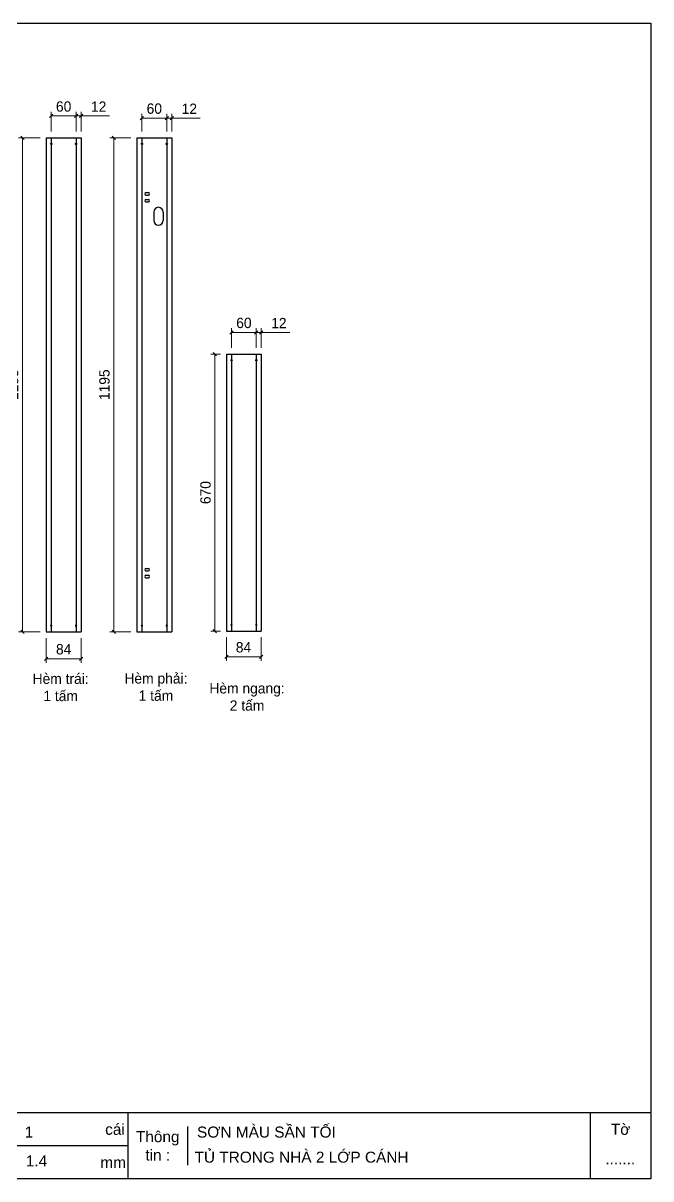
# Model space of a CAD drawing. Header units: millimetres. Extents: x 0 to 3953, y 0 to 2795.
# Drawn here: x 2435 to 3953, y 0 to 2795 of the extents above; entities that cross this region are included whole.
import ezdxf

# ---------------------------------------------------------------- set-up
doc = ezdxf.new("R2010")
doc.units = ezdxf.units.MM
doc.layers.add('CNC', color=7, linetype='Continuous')
doc.layers.add('DIM', color=253, linetype='Continuous')
doc.styles.add('Arial', font='arial.ttf')
doc.dimstyles.new('Dim-25', dxfattribs={"dimtxt": 25, "dimasz": 8, "dimexe": 10, "dimexo": 15, "dimgap": 10, "dimtad": 1, "dimdec": 0, "dimtxsty": 'Standard', "dimblk": 'OBLIQUE', "dimcen": 10, "dimclrd": 5, "dimclre": 5, "dimclrt": 3, "dimazin": 3, "dimtfac": 1, "dimtdec": 0, "dimtmove": 0, "dimatfit": 3, "dimldrblk": 'OBLIQUE', "dimlwd": 9, "dimlwe": 9})

# ---------------------------------------------------------------- blocks, each defined once
blk = doc.blocks.new('f3daunguoc')
at = {"layer": 'CNC', "color": 2, "lineweight": -3}
blk.add_circle((0, 0), 1.5, dxfattribs=at)
blk = doc.blocks.new('*D9')
at = {"color": 0, "linetype": 'ByBlock', "lineweight": -2}
for p, q in [((2995.1, 2043.2), (3003.1, 2051.2)), ((3015.1, 2051.2), (3007.1, 2043.2))]:
    blk.add_line(p, q, dxfattribs=at)
at = {"layer": 'Defpoints', "color": 0, "transparency": 16777216}
for p in [(3011.1, 2047.2), (2999.1, 1994.7), (3011.1, 1994.7)]:
    blk.add_point(p, dxfattribs=at)
at = {"layer": 'DIM', "color": 5, "lineweight": 9, "transparency": 16777216}
for p, q in [((2999.1, 2047.2), (2991.1, 2047.2)), ((2999.1, 2009.7), (2999.1, 2057.2)), ((2999.1, 2047.2), (3011.1, 2047.2)), ((3011.1, 2009.7), (3011.1, 2057.2)), ((3011.1, 2047.2), (3080.3, 2047.2))]:
    blk.add_line(p, q, dxfattribs=at)
at = {"layer": 'DIM', "color": 3, "transparency": 16777216, "insert": (3053.7, 2069.7), "char_height": 25, "attachment_point": 5}
blk.add_mtext('12', dxfattribs=at)
blk = doc.blocks.new('_Oblique')
at = {"color": 0, "linetype": 'ByBlock', "lineweight": -2}
blk.add_line((-0.5, -0.5), (0.5, 0.5), dxfattribs=at)
blk = doc.blocks.new('*D10')
at = {"color": 0, "linetype": 'ByBlock', "lineweight": -2}
for p, q in [((2943.1, 2051.2), (2935.1, 2043.2)), ((2995.1, 2043.2), (3003.1, 2051.2))]:
    blk.add_line(p, q, dxfattribs=at)
at = {"layer": 'Defpoints', "color": 0, "transparency": 16777216}
for p in [(2939.1, 2047.2), (2939.1, 1994.7), (2999.1, 1994.7)]:
    blk.add_point(p, dxfattribs=at)
at = {"layer": 'DIM', "color": 5, "lineweight": 9, "transparency": 16777216}
for p, q in [((2939.1, 2009.7), (2939.1, 2057.2)), ((2999.1, 2047.2), (2939.1, 2047.2)), ((2999.1, 2009.7), (2999.1, 2057.2))]:
    blk.add_line(p, q, dxfattribs=at)
at = {"layer": 'DIM', "color": 3, "transparency": 16777216, "insert": (2969.1, 2069.9), "char_height": 25, "attachment_point": 5}
blk.add_mtext('60', dxfattribs=at)
blk = doc.blocks.new('*D11')
at = {"color": 0, "linetype": 'ByBlock', "lineweight": -2}
for p, q in [((2903.1, 1990.7), (2895.1, 1998.7)), ((2895.1, 1328.7), (2903.1, 1320.7))]:
    blk.add_line(p, q, dxfattribs=at)
at = {"layer": 'Defpoints', "color": 0, "transparency": 16777216}
for p in [(2927.1, 1994.7), (2899.1, 1324.7), (2927.1, 1324.7)]:
    blk.add_point(p, dxfattribs=at)
at = {"layer": 'DIM', "color": 5, "lineweight": 9, "transparency": 16777216}
for p, q in [((2912.1, 1994.7), (2889.1, 1994.7)), ((2899.1, 1994.7), (2899.1, 1324.7)), ((2912.1, 1324.7), (2889.1, 1324.7))]:
    blk.add_line(p, q, dxfattribs=at)
at = {"layer": 'DIM', "color": 3, "transparency": 16777216, "insert": (2876.4, 1659.7), "char_height": 25, "attachment_point": 5, "rotation": 90}
blk.add_mtext('670', dxfattribs=at)
blk = doc.blocks.new('*D12')
at = {"color": 0, "linetype": 'ByBlock', "lineweight": -2}
for p, q in [((2931.1, 1266.7), (2923.1, 1258.7)), ((3007.1, 1258.7), (3015.1, 1266.7))]:
    blk.add_line(p, q, dxfattribs=at)
at = {"layer": 'Defpoints', "color": 0, "transparency": 16777216}
for p in [(2927.1, 1324.7), (3011.1, 1324.7), (3011.1, 1262.7)]:
    blk.add_point(p, dxfattribs=at)
at = {"layer": 'DIM', "color": 5, "lineweight": 9, "transparency": 16777216}
for p, q in [((2927.1, 1309.7), (2927.1, 1252.7)), ((3011.1, 1309.7), (3011.1, 1252.7)), ((2927.1, 1262.7), (3011.1, 1262.7))]:
    blk.add_line(p, q, dxfattribs=at)
at = {"layer": 'DIM', "color": 3, "transparency": 16777216, "insert": (2968.1, 1285.4), "char_height": 25, "attachment_point": 5}
blk.add_mtext('84', dxfattribs=at)
blk = doc.blocks.new('KHUNG CHUẨN')
at = {"color": 7}
for p, q in [((19889.2, -28535.2), (16919.2, -28535.2)), ((18939.2, -28535.2), (18939.2, -28655.2)), ((19779.2, -28535.2), (19779.2, -28655.2)), ((19047.6, -28560.2), (19047.6, -28630.2)), ((18939.2, -28595.2), (16919.2, -28595.2))]:
    blk.add_line(p, q, dxfattribs=at)
blk.add_lwpolyline([(16919.2, -26555.2), (19889.2, -26555.2), (19889.2, -28655.2), (16919.2, -28655.2)], close=True, dxfattribs=at)
at = {"color": 2, "char_height": 20, "style": 'Arial'}
for s, insert, width, attachment_point in [('cái', (18897.9, -28565.2), 63.517, 4), ('Tờ', (19834.2, -28565.2), 110, 5), ('Thông\\Ptin :', (18993.4, -28595.2), 108.311, 5), ('mm', (18889.2, -28625.2), 917.634, 4)]:
    blk.add_mtext(s, dxfattribs=dict(at, insert=insert, width=width, attachment_point=attachment_point))
at = {"color": 3, "style": 'Arial'}
for tag, p in [('#01', (17055.6, -28580.1)), ('#02', (17431.4, -28580.1)), ('#03', (18030.6, -28580.1)), ('#08', (18751.7, -28580.1)), ('#10', (19064.8, -28580.1)), ('#04', (17024.8, -28634.6)), ('#05', (17308.5, -28633)), ('#06', (17632.7, -28633.7)), ('#07', (18002, -28634.7)), ('#09', (18753.8, -28632.6)), ('#11', (19060.3, -28625.7)), ('#12', (19806.5, -28628.9))]:
    blk.add_attdef(tag, p, '', height=20, dxfattribs=at)
blk = doc.blocks.new('*D41')
at = {"color": 0, "linetype": 'ByBlock', "lineweight": -2}
for p, q in [((2778.5, 2561.4), (2786.5, 2569.4)), ((2798.5, 2569.4), (2790.5, 2561.4))]:
    blk.add_line(p, q, dxfattribs=at)
at = {"layer": 'Defpoints', "color": 0, "transparency": 16777216}
for p in [(2794.5, 2565.4), (2782.5, 2518), (2794.5, 2518)]:
    blk.add_point(p, dxfattribs=at)
at = {"layer": 'DIM', "color": 5, "lineweight": 9, "transparency": 16777216}
for p, q in [((2782.5, 2533), (2782.5, 2575.4)), ((2794.5, 2533), (2794.5, 2575.4)), ((2782.5, 2565.4), (2774.5, 2565.4)), ((2782.5, 2565.4), (2794.5, 2565.4)), ((2794.5, 2565.4), (2863.7, 2565.4))]:
    blk.add_line(p, q, dxfattribs=at)
at = {"layer": 'DIM', "color": 3, "transparency": 16777216, "insert": (2837.1, 2588), "char_height": 25, "attachment_point": 5}
blk.add_mtext('12', dxfattribs=at)
blk = doc.blocks.new('*D42')
at = {"color": 0, "linetype": 'ByBlock', "lineweight": -2}
for p, q in [((2726.5, 2569.4), (2718.5, 2561.4)), ((2778.5, 2561.4), (2786.5, 2569.4))]:
    blk.add_line(p, q, dxfattribs=at)
at = {"layer": 'Defpoints', "color": 0, "transparency": 16777216}
for p in [(2722.5, 2565.4), (2722.5, 2518), (2782.5, 2518)]:
    blk.add_point(p, dxfattribs=at)
at = {"layer": 'DIM', "color": 5, "lineweight": 9, "transparency": 16777216}
for p, q in [((2722.5, 2533), (2722.5, 2575.4)), ((2782.5, 2533), (2782.5, 2575.4)), ((2782.5, 2565.4), (2722.5, 2565.4))]:
    blk.add_line(p, q, dxfattribs=at)
at = {"layer": 'DIM', "color": 3, "transparency": 16777216, "insert": (2752.5, 2588.2), "char_height": 25, "attachment_point": 5}
blk.add_mtext('60', dxfattribs=at)
blk = doc.blocks.new('*D43')
at = {"color": 0, "linetype": 'ByBlock', "lineweight": -2}
for p, q in [((2559.3, 2566.5), (2567.3, 2574.5)), ((2579.3, 2574.5), (2571.3, 2566.5))]:
    blk.add_line(p, q, dxfattribs=at)
at = {"layer": 'Defpoints', "color": 0, "transparency": 16777216}
for p in [(2575.3, 2570.5), (2563.3, 2518), (2575.3, 2518)]:
    blk.add_point(p, dxfattribs=at)
at = {"layer": 'DIM', "color": 5, "lineweight": 9, "transparency": 16777216}
for p, q in [((2563.3, 2533), (2563.3, 2580.5)), ((2575.3, 2533), (2575.3, 2580.5)), ((2563.3, 2570.5), (2555.3, 2570.5)), ((2563.3, 2570.5), (2575.3, 2570.5)), ((2575.3, 2570.5), (2644.5, 2570.5))]:
    blk.add_line(p, q, dxfattribs=at)
at = {"layer": 'DIM', "color": 3, "transparency": 16777216, "insert": (2617.9, 2593.1), "char_height": 25, "attachment_point": 5}
blk.add_mtext('12', dxfattribs=at)
blk = doc.blocks.new('*D44')
at = {"color": 0, "linetype": 'ByBlock', "lineweight": -2}
for p, q in [((2507.3, 2574.5), (2499.3, 2566.5)), ((2559.3, 2566.5), (2567.3, 2574.5))]:
    blk.add_line(p, q, dxfattribs=at)
at = {"layer": 'Defpoints', "color": 0, "transparency": 16777216}
for p in [(2503.3, 2570.5), (2503.3, 2518), (2563.3, 2518)]:
    blk.add_point(p, dxfattribs=at)
at = {"layer": 'DIM', "color": 5, "lineweight": 9, "transparency": 16777216}
for p, q in [((2503.3, 2533), (2503.3, 2580.5)), ((2563.3, 2533), (2563.3, 2580.5)), ((2563.3, 2570.5), (2503.3, 2570.5))]:
    blk.add_line(p, q, dxfattribs=at)
at = {"layer": 'DIM', "color": 3, "transparency": 16777216, "insert": (2533.3, 2593.3), "char_height": 25, "attachment_point": 5}
blk.add_mtext('60', dxfattribs=at)
blk = doc.blocks.new('*D45')
at = {"color": 0, "linetype": 'ByBlock', "lineweight": -2}
for p, q in [((2437.9, 2514), (2429.9, 2522)), ((2429.9, 1327), (2437.9, 1319))]:
    blk.add_line(p, q, dxfattribs=at)
at = {"layer": 'Defpoints', "color": 0, "transparency": 16777216}
for p in [(2491.3, 2518), (2433.9, 1323), (2491.3, 1323)]:
    blk.add_point(p, dxfattribs=at)
at = {"layer": 'DIM', "color": 5, "lineweight": 9, "transparency": 16777216}
for p, q in [((2476.3, 2518), (2423.9, 2518)), ((2433.9, 2518), (2433.9, 1323)), ((2476.3, 1323), (2423.9, 1323))]:
    blk.add_line(p, q, dxfattribs=at)
at = {"layer": 'DIM', "color": 3, "transparency": 16777216, "insert": (2411.1, 1920.5), "char_height": 25, "attachment_point": 5, "rotation": 90}
blk.add_mtext('1195', dxfattribs=at)
blk = doc.blocks.new('*D46')
at = {"color": 0, "linetype": 'ByBlock', "lineweight": -2}
for p, q in [((2658.7, 2514), (2650.7, 2522)), ((2650.7, 1327), (2658.7, 1319))]:
    blk.add_line(p, q, dxfattribs=at)
at = {"layer": 'Defpoints', "color": 0, "transparency": 16777216}
for p in [(2710.5, 2518), (2654.7, 1323), (2710.5, 1323)]:
    blk.add_point(p, dxfattribs=at)
at = {"layer": 'DIM', "color": 5, "lineweight": 9, "transparency": 16777216}
for p, q in [((2695.5, 2518), (2644.7, 2518)), ((2654.7, 2518), (2654.7, 1323)), ((2695.5, 1323), (2644.7, 1323))]:
    blk.add_line(p, q, dxfattribs=at)
at = {"layer": 'DIM', "color": 3, "transparency": 16777216, "insert": (2632, 1920.5), "char_height": 25, "attachment_point": 5, "rotation": 90}
blk.add_mtext('1195', dxfattribs=at)
blk = doc.blocks.new('*D47')
at = {"color": 0, "linetype": 'ByBlock', "lineweight": -2}
for p, q in [((2495.3, 1261.9), (2487.3, 1253.9)), ((2571.3, 1253.9), (2579.3, 1261.9))]:
    blk.add_line(p, q, dxfattribs=at)
at = {"layer": 'Defpoints', "color": 0, "transparency": 16777216}
for p in [(2491.3, 1323), (2575.3, 1323), (2575.3, 1257.9)]:
    blk.add_point(p, dxfattribs=at)
at = {"layer": 'DIM', "color": 5, "lineweight": 9, "transparency": 16777216}
for p, q in [((2491.3, 1308), (2491.3, 1247.9)), ((2575.3, 1308), (2575.3, 1247.9)), ((2491.3, 1257.9), (2575.3, 1257.9))]:
    blk.add_line(p, q, dxfattribs=at)
at = {"layer": 'DIM', "color": 3, "transparency": 16777216, "insert": (2533.3, 1280.7), "char_height": 25, "attachment_point": 5}
blk.add_mtext('84', dxfattribs=at)
blk = doc.blocks.new('ovan6x9')
at = {"color": 2}
for p, q in [((2, 6), (8, 6)), ((2, 0), (8, 0))]:
    blk.add_line(p, q, dxfattribs=at)
for centre, start, end in [((2, 3), 90, 270), ((8, 3), 270, 90)]:
    blk.add_arc(centre, 3, start, end, dxfattribs=at)

msp = doc.modelspace()

# ---------------------------------------------------------------- linework, layer by layer
at = {"color": 7}
for p, q in [((2491.3, 2518), (2491.3, 1323)), ((2491.3, 2518), (2575.3, 2518)), ((2503.3, 2518), (2503.3, 1323)), ((2563.3, 2518), (2563.3, 1323)), ((2575.3, 2518), (2575.3, 1323)), ((2710.5, 2518), (2710.5, 1323)), ((2710.5, 2518), (2794.5, 2518)), ((2722.5, 2518), (2722.5, 1323)), ((2782.5, 2518), (2782.5, 1323)), ((2794.5, 2518), (2794.5, 1323)), ((2927.1, 1994.7), (2927.1, 1324.7)), ((2927.1, 1994.7), (3011.1, 1994.7)), ((2939.1, 1994.7), (2939.1, 1324.7)), ((2999.1, 1994.7), (2999.1, 1324.7)), ((3011.1, 1994.7), (3011.1, 1324.7))]:
    msp.add_line(p, q, dxfattribs=at)
at = {"color": 2}
for p, q in [((2751, 2338.1), (2751, 2318.1)), ((2774, 2338.1), (2774, 2318.1)), ((2491.3, 1323), (2575.3, 1323)), ((2710.5, 1323), (2794.5, 1323)), ((2927.1, 1324.7), (3011.1, 1324.7))]:
    msp.add_line(p, q, dxfattribs=at)
for centre, start, end in [((2762.5, 2338.1), 0, 180), ((2762.5, 2318.1), 180, 0)]:
    msp.add_arc(centre, 11.5, start, end, dxfattribs=at)

# ---------------------------------------------------------------- block references
at = {"color": 3}
ref = msp.add_blockref('KHUNG CHUẨN', (-22519.5, 38140), dxfattribs=dict(at, xscale=1.331000000005587, yscale=1.331000000005587, zscale=1.331000000005587))
ref.add_attrib('#08', '1', (2439, 99.9), dxfattribs={"color": 3, "height": 26.6, "style": 'Arial'})
ref.add_attrib('#09', '1.4', (2441.8, 30), dxfattribs={"color": 3, "height": 26.62, "style": 'Arial'})
ref.add_attrib('#10', 'SƠN MÀU SẦN TỐI', (2855.7, 99.9), dxfattribs={"color": 3, "height": 26.62, "style": 'Arial'})
ref.add_attrib('#11', 'TỦ TRONG NHÀ 2 LỚP CÁNH', (2849.7, 39.2), dxfattribs={"color": 3, "height": 26.62, "style": 'Arial'})
ref.add_attrib('#12', '.......', (3842.9, 34.9), dxfattribs={"color": 3, "height": 26.62, "style": 'Arial'})
at = {"lineweight": -3, "rotation": 180}
for p in [(2503.3, 2503), (2563.3, 2503), (2722.5, 2503), (2782.5, 2503), (2939.1, 1979.7), (2999.1, 1979.7)]:
    msp.add_blockref('f3daunguoc', p, dxfattribs=at)
at = {"color": 7}
for p in [(2730.2, 2379.3), (2730.2, 2362.8), (2730.2, 1470.3), (2730.2, 1453.8)]:
    msp.add_blockref('ovan6x9', p, dxfattribs=at)
at = {"lineweight": -3, "xscale": -1}
for p in [(2503.3, 1338), (2563.3, 1338), (2722.5, 1338), (2782.5, 1338), (2939.1, 1339.7), (2999.1, 1339.7)]:
    msp.add_blockref('f3daunguoc', p, dxfattribs=at)

# ---------------------------------------------------------------- texts
at = {"color": 2, "char_height": 25, "width": 785, "attachment_point": 5}
for s, insert in [('Hèm trái: \\P1 tấm', (2526, 1188.6)), ('Hèm phải: \\P1 tấm', (2756.4, 1189.4)), ('Hèm ngang: \\P2 tấm', (2976.7, 1165.4))]:
    msp.add_mtext(s, dxfattribs=dict(at, insert=insert))

# ---------------------------------------------------------------- dimensions: what is measured, and where the dimension line sits
at = {"layer": 'DIM', "color": 2}
for base, p1, p2, picture, middle in [((2503.3, 2570.5), (2563.3, 2518), (2503.3, 2518), '*D44', (2533.3, 2593.3)), ((2575.3, 2570.5), (2563.3, 2518), (2575.3, 2518), '*D43', (2617.9, 2593.1)), ((2722.5, 2565.4), (2782.5, 2518), (2722.5, 2518), '*D42', (2752.5, 2588.2)), ((2794.5, 2565.4), (2782.5, 2518), (2794.5, 2518), '*D41', (2837.1, 2588)), ((2939.1, 2047.2), (2999.1, 1994.7), (2939.1, 1994.7), '*D10', (2969.1, 2069.9)), ((3011.1, 2047.2), (2999.1, 1994.7), (3011.1, 1994.7), '*D9', (3053.7, 2069.7)), ((2575.3, 1257.9), (2491.3, 1323), (2575.3, 1323), '*D47', (2533.3, 1280.7))]:
    dim = msp.add_linear_dim(base=base, p1=p1, p2=p2, dimstyle='Dim-25', dxfattribs=at)
    dim.commit()
    dim.dimension.update_dxf_attribs({"geometry": picture, "text_midpoint": middle})
for base, p1, p2, picture, middle in [((2433.9, 1323), (2491.3, 2518), (2491.3, 1323), '*D45', (2411.1, 1920.5)), ((2654.7, 1323), (2710.5, 2518), (2710.5, 1323), '*D46', (2632, 1920.5))]:
    dim = msp.add_linear_dim(base=base, p1=p1, p2=p2, angle=90, dimstyle='Dim-25', dxfattribs=at)
    dim.commit()
    dim.dimension.update_dxf_attribs({"geometry": picture, "text_midpoint": middle})
dim = msp.add_linear_dim(base=(2899.1, 1324.7), p1=(2927.1, 1994.7), p2=(2927.1, 1324.7), angle=90, dimstyle='Dim-25', dxfattribs=at)
dim.commit()
dim.dimension.update_dxf_attribs({"geometry": '*D11', "text_midpoint": (2899.1, 1659.7), "dimtype": 160})
dim = msp.add_linear_dim(base=(3011.1, 1262.7), p1=(2927.1, 1324.7), p2=(3011.1, 1324.7), dimstyle='Dim-25', dxfattribs=at)
dim.commit()
dim.dimension.update_dxf_attribs({"geometry": '*D12', "text_midpoint": (2968.1, 1262.7), "dimtype": 160})

doc.saveas('drawing.dxf')
